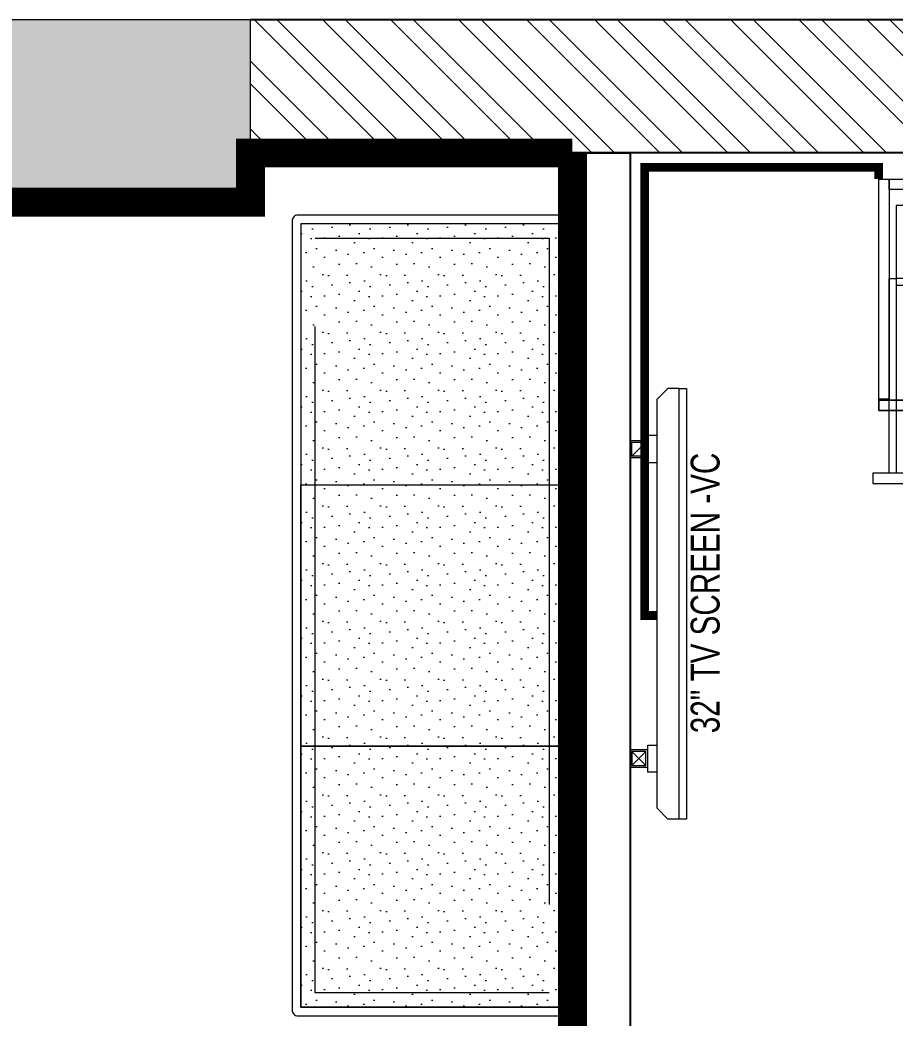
# Model space of a CAD drawing. Header units: feet. Extents: x 2754213 to 2776359, y -5767125 to -5759417.
# Drawn here: x 2767299 to 2768813, y -5761143 to -5759417 of the extents above; entities that cross this region are included whole.
import ezdxf

# ---------------------------------------------------------------- set-up
doc = ezdxf.new("R2010")
doc.units = ezdxf.units.FT
doc.header["$LTSCALE"] = 33
doc.header["$MEASUREMENT"] = 0
for name, pattern in [('ACAD_ISO03W100', [30, 12, -18]), ('HIDDEN', [9.525, 6.35, -3.175]), ('HIDDEN2', [4.7625, 3.175, -1.5875])]:
    doc.linetypes.add(name, pattern=pattern)
doc.layers.add('A-WALL', color=1, linetype='Continuous')
for name, color, linetype, lineweight in [('Column', 243, 'Continuous', 9), ('LENS-DIM', 252, 'Continuous', 5), ('LENS-FURNITURE', 13, 'Continuous', 9), ('LENS-HATCH', 251, 'Continuous', 5), ('LENS-PARTITION', 21, 'Continuous', 25), ('LENS-TEXT', 31, 'Continuous', 5), ('LENS_DIMENSION', 193, 'Continuous', 0), ('LK-EQPMT', 3, 'Continuous', 18), ('LK-FF&E FLOOR', 1, 'Continuous', 9), ('LK-FLUTTED FINISH', 20, 'Continuous', 30), ('LK-MIRROR', 133, 'Continuous', 13), ('LN-ELEVATION-2', 103, 'Continuous', 20), ('LN-ELEVATION-5', 167, 'Continuous', 5), ('LN-HATCH', 251, 'Continuous', 0)]:
    doc.layers.add(name, color=color, linetype=linetype, lineweight=lineweight)
doc.styles.get("Standard").update_dxf_attribs({"font": 'GILC____.TTF'})

# ---------------------------------------------------------------- blocks, each defined once
blk = doc.blocks.new('A$Ce8050de2')
at = {"layer": 'Column'}
h = blk.add_hatch(color=8, dxfattribs=at)
h.dxf.hatch_style = 1
h.paths.add_polyline_path([(-21001, 7413), (-21001, 7478), (-21001, 7708), (-21356, 7708), (-21356, 7413)])
h.paths.add_polyline_path([(-21110.5, 1578), (-21021, 1578), (-21021, 1818), (-21021, 1898), (-21346, 1898), (-21346, 1578)])
h.paths.add_polyline_path([(-17599, 1578), (-17599, 1798), (-17599, 1878), (-17924, 1878), (-17924, 1818), (-17924, 1578)])
h.paths.add_polyline_path([(-14041, 1578), (-14041, 1808), (-14041, 1888), (-14386, 1888), (-14386, 1798), (-14386, 1578)])
h.paths.add_polyline_path([(-14041, 7408), (-14041, 7478), (-14041, 7708), (-14381, 7708), (-14381, 7478), (-14381, 7408)])
h.paths.add_polyline_path([(-8661, 7393), (-8661, 7478), (-8661, 7708), (-9156, 7708), (-9156, 7478), (-9156, 7393)])
h.paths.add_polyline_path([(-8891, 1299), (-8826, 1299), (-8826, 1670), (-8826, 1808), (-9121, 1808), (-9121, 1299)])
h.paths.add_polyline_path([(-4564, 0), (-4564, 230), (-4564, 410), (-4884, 410), (-4884, 299.5), (-4884, 0)])
h.paths.add_polyline_path([(-21346, 6368), (-21346, 5952), (-21001, 5952), (-21001, 6368)])
at = {"layer": 'LN-HATCH'}
h = blk.add_hatch(dxfattribs=at)
h.set_pattern_fill('ANSI32', color=256, scale=222, angle=-90)
h.set_pattern_definition([(315, (-3180735.66, 5457392.19), (58.8666395, 58.8666395), []), (315, (-3180735.66, 5457352.94), (58.8666395, 58.8666395), [])])
h.paths.add_polyline_path([(-14381, 7478), (-14381, 7708), (-21001, 7708), (-21001, 7478), (-16495, 7478), (-16445, 7478)])
h.paths.add_polyline_path([(-14041, 7708), (-14041, 7478), (-9156, 7478), (-9156, 7708)])
h.paths.add_polyline_path([(-21021, 1818), (-21021, 1578), (-17924, 1578), (-17924, 1818)])
h.paths.add_polyline_path([(-17599, 1798), (-17599, 1578), (-14386, 1578), (-14386, 1798)])
h.paths.add_polyline_path([(-14041, 1808), (-14041, 1578), (-9121, 1578), (-9121, 1808)])
h.paths.add_polyline_path([(-7107, 1670), (-7107, 1041), (-6954, 1041), (-6954, 1808), (-8826, 1808), (-8826, 1670)])
h.paths.add_polyline_path([(-8891, 1299), (-9121, 1299), (-9121, 55), (-7119, 55), (-6966, 55), (-6137, 55), (-5877, 55), (-5877, 299.5), (-5877, 410), (-6137, 410), (-6137, 285), (-6966, 285), (-7119, 285), (-8891, 285)])
h.paths.add_polyline_path([(-4564, 230), (-4564, 0), (0, 0), (0, 7708), (-8661, 7708), (-8661, 7478), (-230, 7478), (-230, 230)])
at = {"layer": 'A-WALL'}
for p, q in [((0, 7708), (-8661, 7708)), ((-230, 7478), (-8661, 7478))]:
    blk.add_line(p, q, dxfattribs=at)
at = {"layer": 'Column'}
blk.add_lwpolyline([(-8661, 7478), (-8661, 7708), (-9156, 7708), (-9156, 7478), (-9156, 7393), (-8661, 7393)], close=True, dxfattribs=at)
blk = doc.blocks.new('TRIAL SET ROC')
at = {"layer": 'LENS-DIM', "ltscale": 0.5}
for points in [[(-400.4, -364.3), (-430.4, -364.3)], [(169.6, -364.3), (139.6, -364.3)]]:
    blk.add_lwpolyline(points, dxfattribs=at)
at = {"layer": 'LENS-FURNITURE'}
blk.add_lwpolyline([(-430.4, 18), (169.6, 18), (169.6, -382.3), (-430.4, -382.3)], close=True, dxfattribs=at)
at = {"layer": 'LENS-FURNITURE', "color": 146}
for points in [[(-412.4, -153.6), (-400.4, -153.6), (-400.4, -490.6), (-412.4, -490.6)], [(139.6, -153.6), (-400.4, -153.6), (-400.4, -165.6), (139.6, -165.6)], [(151.6, -153.6), (139.6, -153.6), (139.6, -490.6), (151.6, -490.6)], [(192.1, -490.6), (-440.9, -490.6), (-440.9, -508.6), (192.1, -508.6)]]:
    blk.add_lwpolyline(points, close=True, dxfattribs=at)
at = {"layer": 'LN-ELEVATION-2'}
for points in [[(-430.4, 18), (-412.4, 18), (-412.4, -362.3), (-430.4, -362.3)], [(-412.4, 18), (151.6, 18), (151.6, 0), (-412.4, 0)], [(169.6, 18), (151.6, 18), (151.6, -362.3), (169.6, -362.3)], [(169.6, -364.3), (-430.4, -364.3), (-430.4, -382.3), (169.6, -382.3)], [(169.6, -382.3), (-430.4, -382.3), (-430.4, -364.3), (169.6, -364.3)]]:
    blk.add_lwpolyline(points, close=True, dxfattribs=at)
at = {"layer": 'LN-ELEVATION-2', "linetype": 'HIDDEN', "ltscale": 100}
blk.add_lwpolyline([(-400.4, -364.3), (139.6, -364.3), (139.6, -27.4), (-400.4, -27.4)], close=True, dxfattribs=at)
at = {"insert": (-386.9, -414.1), "char_height": 50, "attachment_point": 1}
blk.add_mtext_dynamic_manual_height_columns('ROC TRIAL SET', width=625.228, gutter_width=500, heights=[0], dxfattribs=at)
blk = doc.blocks.new('32INCH VC FOR CLINIC')
at = {"layer": 'LK-EQPMT'}
for p, q in [((116.9, 152.6), (92.6, 128.3)), ((92.6, 152.6), (116.9, 128.3)), ((627.7, 152.6), (652, 128.3))]:
    blk.add_line(p, q, dxfattribs=at)
at = {"layer": 'LK-EQPMT', "ltscale": 12}
for p, q in [((81.5, 109.7), (81.5, 125.2)), ((81.5, 125.2), (128, 125.2)), ((128, 125.2), (128, 109.7)), ((617, 125.2), (617, 109.7)), ((617, 125.2), (663.5, 125.2)), ((663.5, 109.7), (663.5, 125.2)), ((0, 90.3), (19.4, 109.7)), ((725.6, 109.7), (19.4, 109.7)), ((745, 90.3), (725.6, 109.7)), ((0, 70.9), (0, 90.3)), ((745, 70.9), (745, 90.3))]:
    blk.add_line(p, q, dxfattribs=at)
at = {"layer": 'LK-EQPMT'}
for points in [[(89.6, 125.2), (119.9, 125.2), (119.9, 155.6), (89.6, 155.6)], [(655, 125.2), (624.7, 125.2), (624.7, 155.6), (655, 155.6)], [(92.6, 128.3), (116.9, 128.3), (116.9, 152.6), (92.6, 152.6)], [(652, 128.3), (627.7, 128.3), (627.7, 152.6), (652, 152.6)]]:
    blk.add_lwpolyline(points, close=True, dxfattribs=at)
at = {"layer": 'LK-EQPMT', "ltscale": 12}
blk.add_lwpolyline([(0, 58), (0, 70.9), (745, 70.9), (745, 58)], close=True, dxfattribs=at)
at = {"layer": 'LENS-TEXT', "color": 0, "ltscale": 2, "insert": (391.2, 25.6), "char_height": 50, "attachment_point": 5}
blk.add_mtext_dynamic_manual_height_columns('32" TV SCREEN -VC', width=466.48, gutter_width=12.5, heights=[0], dxfattribs=at)
blk = doc.blocks.new('3 seater Bench 1385')
at = {"layer": 'LENS-HATCH', "lineweight": 0}
h = blk.add_hatch(dxfattribs=at)
h.set_pattern_fill('STIP1', color=177, scale=100, angle=270, pattern_type=2)
h.set_pattern_definition([(270, (6617025.25, -170439.11), (100, -2e-13), [0, -100]), (270, (6617009.25, -170451.11), (100, -2e-13), [0, -100]), (270, (6616985.25, -170446.11), (100, -2e-13), [0, -100]), (270, (6616962.25, -170481.11), (100, -2e-13), [0, -100]), (270, (6616998.25, -170478.11), (100, -2e-13), [0, -100]), (270, (6617022.25, -170505.11), (100, -2e-13), [0, -100]), (270, (6617029.25, -170470.11), (100, -2e-13), [0, -100]), (270, (6616988.25, -170512.11), (100, -2e-13), [0, -100]), (270, (6616956.25, -170507.11), (100, -2e-13), [0, -100]), (270, (6616941.25, -170433.11), (100, -2e-13), [0, -100]), (270, (6616961.25, -170451.11), (100, -2e-13), [0, -100]), (270, (6616942.25, -170465.11), (100, -2e-13), [0, -100]), (270, (6617006.25, -170526.11), (100, -2e-13), [0, -100]), (270, (6616981.25, -170494.11), (100, -2e-13), [0, -100]), (270, (6617014.25, -170486.11), (100, -2e-13), [0, -100]), (270, (6617005.25, -170503.11), (100, -2e-13), [0, -100]), (270, (6616978.25, -170467.11), (100, -2e-13), [0, -100]), (270, (6617032.25, -170495.11), (100, -2e-13), [0, -100]), (270, (6616973.25, -170526.11), (100, -2e-13), [0, -100]), (270, (6616943.25, -170523.11), (100, -2e-13), [0, -100])])
h.paths.add_polyline_path([(677.5, 227.5), (225.8, 227.5), (225.8, -227.5), (677.5, -227.5)])
h.paths.add_polyline_path([(-225.8, 227.5), (225.8, 227.5), (225.8, -227.5), (-225.8, -227.5)])
h.paths.add_polyline_path([(-677.5, 227.5), (-225.8, 227.5), (-225.8, -227.5), (-677.5, -227.5)])
at = {"layer": 'LN-ELEVATION-2', "ltscale": 0.5}
for points in [[(-677.5, 227.5), (-225.8, 227.5), (-225.8, -227.5), (-677.5, -227.5)], [(-225.8, 227.5), (225.8, 227.5), (225.8, -227.5), (-225.8, -227.5)], [(677.5, 227.5), (225.8, 227.5), (225.8, -227.5), (677.5, -227.5)]]:
    blk.add_lwpolyline(points, close=True, dxfattribs=at)
at = {"layer": 'LN-ELEVATION-5', "ltscale": 0.5}
blk.add_lwpolyline([(682.5, 242.5), (-682.5, 242.5, 0.414214), (-692.5, 232.5), (-692.5, -232.5, 0.414214), (-682.5, -242.5), (682.5, -242.5, 0.414214), (692.5, -232.5), (692.5, 232.5, 0.414214)], format="xyb", close=True, dxfattribs=at)
blk.add_lwpolyline([(677.5, 227.5), (-677.5, 227.5), (-677.5, -227.5), (677.5, -227.5)], close=True, dxfattribs=at)
at = {"layer": 'LN-ELEVATION-5', "linetype": 'HIDDEN2', "ltscale": 11}
blk.add_lwpolyline([(-652.5, 202.5), (652.5, 202.5), (652.5, -202.5), (-652.5, -202.5)], close=True, dxfattribs=at)

msp = doc.modelspace()

# ---------------------------------------------------------------- linework, layer by layer
at = {"color": 13, "linetype": 'ACAD_ISO03W100', "ltscale": 0.01, "const_width": 15}
msp.add_lwpolyline([(2768785, -5759691.9), (2768785, -5759671.6), (2768380, -5759671.6), (2768380, -5760446.6), (2768400.9, -5760446.6)], dxfattribs=at)
at = {"layer": 'LENS-PARTITION'}
msp.add_lwpolyline([(2768355, -5761246.6), (2768255, -5761246.6), (2768255, -5759646.6), (2768355, -5759646.6)], close=True, dxfattribs=at)
at = {"layer": 'LK-FLUTTED FINISH', "linetype": 'ACAD_ISO03W100', "ltscale": 0.05, "const_width": 50}
msp.add_lwpolyline([(2768255, -5759646.6), (2768255, -5765316.6)], dxfattribs=at)
at = {"layer": 'LK-MIRROR', "linetype": 'ACAD_ISO03W100', "ltscale": 0.05, "const_width": 50}
msp.add_lwpolyline([(2767106, -5759731.6), (2767698, -5759731.6), (2767698, -5759646.6), (2768255, -5759646.6)], dxfattribs=at)

# ---------------------------------------------------------------- block references
msp.add_blockref('TRIAL SET ROC', (2769215.4, -5759709.9))
at = {"rotation": 90.00000000000003}
msp.add_blockref('32INCH VC FOR CLINIC', (2768510.6, -5760798.8), dxfattribs=at)
at = {"layer": 'LENS_DIMENSION'}
msp.add_blockref('A$Ce8050de2', (2776359, -5767124.6), dxfattribs=at)
at = {"layer": 'LK-FF&E FLOOR', "rotation": 90}
msp.add_blockref('3 seater Bench 1385', (2768012.5, -5760446.6), dxfattribs=at)

doc.saveas('drawing.dxf')
